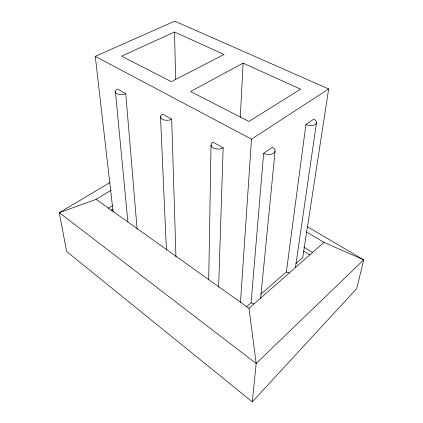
<?xml version="1.0" encoding="UTF-8"?>
<svg xmlns="http://www.w3.org/2000/svg" width="423" height="423" viewBox="0 0 423 423"><rect width="100%" height="100%" fill="white"/><g stroke="black" fill="none" stroke-linecap="round" stroke-linejoin="round"><path stroke-width="0.63" d="M208.703 279.592L211.04 145.015M218.617 287.132L223.164 147.812L212.891 142.096A6.964 4.114 1.4 0 0 213.298 147.934A6.964 4.114 1.4 0 0 223.164 147.812M240.296 117.197L243.119 63.117L300.61 89.168L248.925 121.449L190.572 91.532L243.119 63.117M240.46 302.757L251.495 139.178L328.655 88.946L174.688 21.15L95.27 56.344L113.1 211.812M246.175 307.035L251.082 302.746L263.635 153.332L272.502 147.289A7.059 4.177 4.5 0 1 273.575 153.248A7.059 4.177 4.5 0 1 263.635 153.332M260.605 298.606L275.066 151.307M252.288 401.85L256.185 363.473L249.004 308.325L96.1 199.355L59.289 212.684L66.591 251.447L252.288 401.85L356.721 288.592L363.711 259.849L307.373 226.691M260.875 294.191L286.376 271.899L305.919 124.51L313.729 119.186L314.733 119.725A6.694 3.675 6.3 0 1 314.966 124.626A6.694 3.675 6.3 0 1 306.252 124.695L305.919 124.51M295.428 267.748L316.51 122.501M328.655 88.946L302.741 257.596L295.91 263.566M249.004 308.325L324.007 242.384L363.711 259.849L256.185 363.473L59.289 212.684L110.239 182.366M110.9 210.564L113.121 209.168M108.225 208.275L112.698 205.488M96.1 199.355L111.291 190.17M174.503 32.032L121.607 56.174L171.331 81.671L224.042 54.477L174.503 32.032L175.682 79.513M95.27 56.344L251.495 139.178M125.753 93.626L117.552 89.068A6.266 3.257 -3.5 0 0 116.896 93.71A6.266 3.257 -3.5 0 0 125.753 93.626L137.105 228.965M171.696 119.186L162.548 114.094A6.583 3.659 -1.5 0 0 162.369 119.286A6.583 3.659 -1.5 0 0 171.696 119.186L175.942 256.703M306.432 231.936L324.007 242.384M303.772 247.053L312.787 252.563M303.688 251.072L309.874 254.884M286.376 271.899L286.641 272.095A5.494 3.971 9.6 0 0 289.327 272.988M115.389 91.384L127.899 221.948M160.518 116.685L166.419 250.046M253.779 303.862A5.737 4.41 7.2 0 1 251.082 302.746"/></g></svg>
